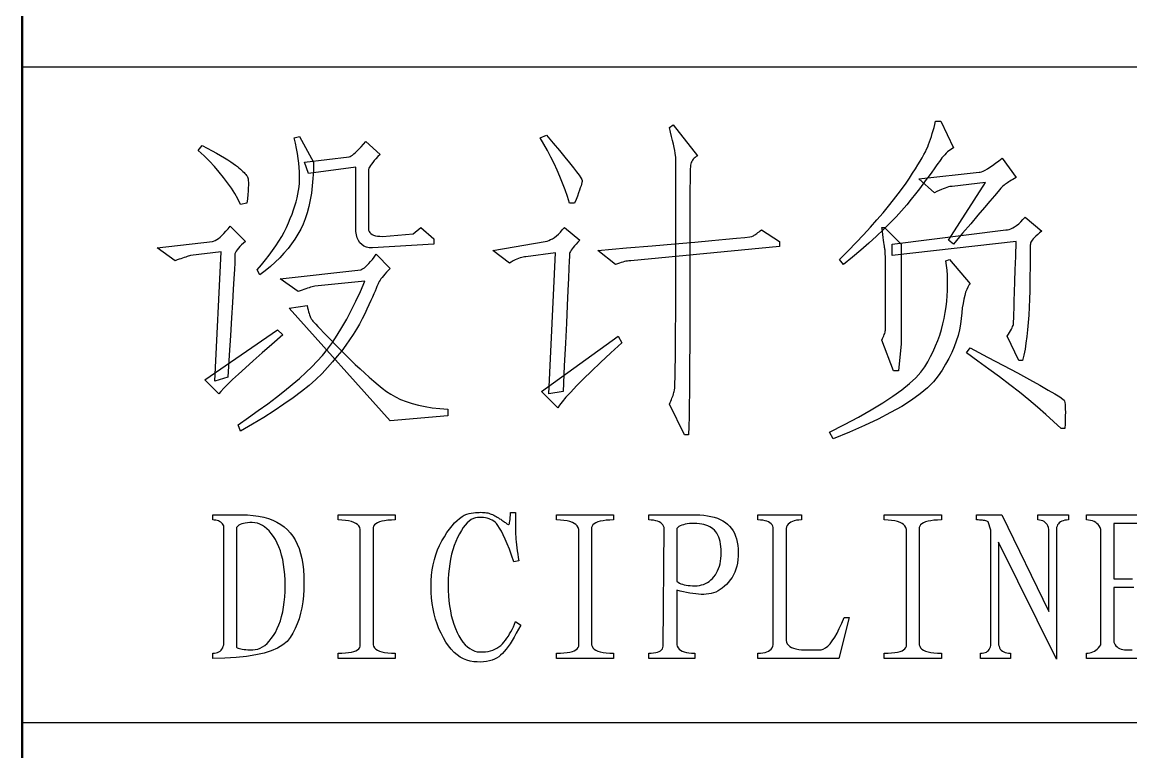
# Model space of a CAD drawing. Extents: x 0 to 420, y 0 to 297.
# Drawn here: x 235 to 245.15, y 16.74 to 23.41 of the extents above; entities that cross this region are included whole.
import ezdxf

# ---------------------------------------------------------------- set-up
doc = ezdxf.new("R2010")
doc.units = 0

msp = doc.modelspace()

# ---------------------------------------------------------------- linework, layer by layer
at = {"color": 7, "lineweight": 50}
msp.add_line((235, 5), (235, 47), dxfattribs=at)
at = {"color": 7, "lineweight": 25}
for p, q in [((303, 23), (235, 23)), ((303, 17), (235, 17))]:
    msp.add_line(p, q, dxfattribs=at)
for points in [[(241.183, 22.19), (241.171, 22.183), (241.161, 22.175), (241.152, 22.167), (241.144, 22.158), (241.137, 22.148), (241.131, 22.138), (241.126, 22.127), (241.123, 22.115), (241.12, 22.103), (241.118, 22.091), (241.117, 22.068), (241.116, 22.027), (241.115, 21.966), (241.114, 21.886), (241.114, 21.788), (241.113, 21.67), (241.113, 21.533), (241.113, 21.376), (241.112, 21.201), (241.112, 21.007), (241.112, 20.81), (241.112, 20.626), (241.111, 20.455), (241.11, 20.298), (241.109, 20.154), (241.108, 20.024), (241.107, 19.907), (241.105, 19.803), (241.103, 19.713), (241.101, 19.636), (241.065, 19.636), (240.925, 19.917), (240.932, 19.931), (240.938, 19.945), (240.944, 19.958), (240.949, 19.971), (240.954, 19.984), (240.959, 19.997), (240.963, 20.01), (240.966, 20.022), (240.969, 20.034), (240.972, 20.046), (240.974, 20.067), (240.976, 20.107), (240.978, 20.165), (240.979, 20.243), (240.98, 20.339), (240.982, 20.454), (240.982, 20.587), (240.983, 20.74), (240.983, 20.911), (240.983, 21.101), (240.983, 21.29), (240.983, 21.462), (240.983, 21.614), (240.983, 21.748), (240.983, 21.864), (240.983, 21.96), (240.983, 22.039), (240.983, 22.098), (240.983, 22.139), (240.983, 22.161), (240.983, 22.176), (240.981, 22.193), (240.978, 22.214), (240.974, 22.238), (240.969, 22.265), (240.962, 22.295), (240.955, 22.329), (240.946, 22.365), (240.936, 22.405), (240.925, 22.448), (240.96, 22.472)], [(242.519, 21.194), (242.483, 21.241), (242.561, 21.319), (242.634, 21.395), (242.702, 21.467), (242.767, 21.536), (242.826, 21.603), (242.881, 21.667), (242.932, 21.727), (242.978, 21.785), (243.02, 21.84), (243.058, 21.892), (243.092, 21.94), (243.123, 21.986), (243.152, 22.03), (243.178, 22.07), (243.201, 22.107), (243.222, 22.141), (243.241, 22.172), (243.256, 22.201), (243.27, 22.226), (243.28, 22.249), (243.29, 22.271), (243.299, 22.293), (243.307, 22.316), (243.316, 22.341), (243.324, 22.366), (243.332, 22.392), (243.34, 22.42), (243.348, 22.448), (243.355, 22.477), (243.362, 22.507), (243.409, 22.507), (243.526, 22.261), (243.512, 22.253), (243.499, 22.244), (243.485, 22.235), (243.472, 22.224), (243.459, 22.212), (243.446, 22.199), (243.434, 22.186), (243.421, 22.171), (243.409, 22.155), (243.397, 22.138), (243.384, 22.118), (243.368, 22.096), (243.35, 22.07), (243.328, 22.04), (243.304, 22.007), (243.277, 21.971), (243.247, 21.931), (243.214, 21.888), (243.178, 21.842), (243.14, 21.792), (243.098, 21.74), (243.051, 21.686), (243, 21.63), (242.945, 21.573), (242.885, 21.514), (242.82, 21.453), (242.752, 21.391), (242.678, 21.327), (242.601, 21.261)], [(237.55, 21.517), (237.525, 21.471), (237.497, 21.427), (237.467, 21.383), (237.434, 21.34), (237.397, 21.298), (237.359, 21.257), (237.317, 21.217), (237.272, 21.177), (237.225, 21.138), (237.175, 21.101), (237.151, 21.147), (237.19, 21.192), (237.227, 21.236), (237.261, 21.279), (237.293, 21.323), (237.323, 21.366), (237.35, 21.408), (237.376, 21.45), (237.399, 21.492), (237.42, 21.534), (237.439, 21.575), (237.455, 21.616), (237.471, 21.655), (237.484, 21.694), (237.497, 21.732), (237.507, 21.768), (237.517, 21.804), (237.524, 21.839), (237.53, 21.873), (237.535, 21.906), (237.538, 21.938), (237.54, 21.971), (237.54, 22.006), (237.539, 22.042), (237.536, 22.081), (237.532, 22.122), (237.527, 22.164), (237.52, 22.209), (237.512, 22.255), (237.502, 22.304), (237.491, 22.354), (237.538, 22.366), (237.667, 22.132), (237.666, 22.056), (237.662, 21.983), (237.656, 21.914), (237.648, 21.848), (237.638, 21.785), (237.625, 21.725), (237.61, 21.668), (237.592, 21.614), (237.572, 21.564)], [(239.8, 22.378), (239.862, 22.304), (239.918, 22.237), (239.967, 22.178), (240.01, 22.126), (240.046, 22.08), (240.075, 22.042), (240.098, 22.012), (240.115, 21.988), (240.125, 21.971), (240.128, 21.962), (240.127, 21.955), (240.125, 21.944), (240.122, 21.931), (240.117, 21.915), (240.11, 21.896), (240.103, 21.874), (240.094, 21.849), (240.083, 21.821), (240.071, 21.79), (240.058, 21.757), (240.011, 21.757), (239.991, 21.818), (239.97, 21.878), (239.947, 21.939), (239.923, 21.999), (239.897, 22.059), (239.869, 22.118), (239.839, 22.178), (239.808, 22.237), (239.776, 22.296), (239.741, 22.354)], [(236.97, 22.091), (236.984, 22.078), (236.998, 22.066), (237.01, 22.055), (237.021, 22.045), (237.031, 22.035), (237.04, 22.026), (237.048, 22.018), (237.054, 22.01), (237.059, 22.003), (237.064, 21.997), (237.067, 21.989), (237.069, 21.978), (237.07, 21.963), (237.071, 21.944), (237.071, 21.922), (237.07, 21.896), (237.068, 21.867), (237.065, 21.834), (237.062, 21.797), (237.058, 21.757), (236.999, 21.745), (236.974, 21.794), (236.946, 21.843), (236.915, 21.893), (236.881, 21.942), (236.844, 21.991), (236.804, 22.04), (236.76, 22.09), (236.714, 22.139), (236.665, 22.188), (236.612, 22.237), (236.647, 22.284), (236.695, 22.259), (236.739, 22.235), (236.78, 22.213), (236.817, 22.191), (236.851, 22.171), (236.882, 22.153), (236.909, 22.135), (236.932, 22.119), (236.953, 22.104)], [(238.769, 21.429), (238.769, 21.382), (238.206, 21.347), (238.177, 21.348), (238.151, 21.354), (238.128, 21.363), (238.109, 21.377), (238.092, 21.393), (238.078, 21.414), (238.067, 21.438), (238.06, 21.467), (238.055, 21.498), (238.054, 21.534), (238.054, 22.085), (237.62, 22.026), (237.585, 22.132), (237.995, 22.179), (238.003, 22.182), (238.012, 22.188), (238.024, 22.196), (238.036, 22.207), (238.051, 22.22), (238.067, 22.235), (238.085, 22.252), (238.104, 22.272), (238.125, 22.295), (238.147, 22.319), (238.276, 22.202), (238.256, 22.182), (238.238, 22.162), (238.223, 22.145), (238.209, 22.128), (238.197, 22.113), (238.188, 22.099), (238.18, 22.086), (238.175, 22.075), (238.172, 22.064), (238.171, 22.056), (238.171, 22.043), (238.171, 22.021), (238.171, 21.99), (238.171, 21.951), (238.171, 21.902), (238.171, 21.844), (238.171, 21.777), (238.171, 21.701), (238.171, 21.616), (238.171, 21.522), (238.172, 21.509), (238.176, 21.497), (238.183, 21.487), (238.192, 21.477), (238.203, 21.47), (238.217, 21.463), (238.234, 21.458), (238.253, 21.455), (238.275, 21.453), (238.3, 21.452), (238.581, 21.476), (238.651, 21.534)], [(243.526, 21.382), (243.48, 21.417), (243.819, 21.944), (243.515, 21.909), (243.505, 21.909), (243.493, 21.907), (243.48, 21.904), (243.466, 21.9), (243.45, 21.894), (243.433, 21.888), (243.415, 21.88), (243.395, 21.872), (243.373, 21.862), (243.351, 21.851), (243.21, 21.979), (243.761, 22.038), (243.771, 22.039), (243.784, 22.043), (243.799, 22.05), (243.817, 22.059), (243.837, 22.07), (243.859, 22.084), (243.884, 22.101), (243.911, 22.121), (243.94, 22.142), (243.972, 22.167), (244.101, 21.991), (244.085, 21.982), (244.07, 21.973), (244.056, 21.965), (244.043, 21.957), (244.032, 21.95), (244.021, 21.943), (244.012, 21.937), (244.003, 21.931), (243.996, 21.926), (243.989, 21.921), (243.979, 21.911), (243.961, 21.892), (243.935, 21.862), (243.901, 21.823), (243.859, 21.774), (243.809, 21.716), (243.75, 21.647), (243.684, 21.568), (243.609, 21.48)], [(244.019, 20.538), (244.03, 20.556), (244.04, 20.573), (244.048, 20.588), (244.056, 20.603), (244.063, 20.616), (244.068, 20.627), (244.072, 20.638), (244.075, 20.647), (244.077, 20.655), (244.077, 20.661), (244.077, 20.674), (244.078, 20.7), (244.079, 20.74), (244.081, 20.794), (244.083, 20.862), (244.086, 20.943), (244.089, 21.038), (244.092, 21.147), (244.096, 21.269), (244.101, 21.405), (242.964, 21.276), (242.964, 21.382), (244.007, 21.511), (244.021, 21.512), (244.036, 21.515), (244.052, 21.521), (244.069, 21.529), (244.086, 21.54), (244.104, 21.553), (244.123, 21.568), (244.142, 21.586), (244.162, 21.606), (244.183, 21.628), (244.335, 21.499), (244.315, 21.483), (244.297, 21.468), (244.281, 21.454), (244.267, 21.441), (244.256, 21.429), (244.246, 21.417), (244.239, 21.407), (244.234, 21.398), (244.231, 21.389), (244.23, 21.382), (244.229, 21.371), (244.229, 21.353), (244.229, 21.328), (244.229, 21.296), (244.228, 21.257), (244.227, 21.211), (244.227, 21.157), (244.226, 21.097), (244.225, 21.029), (244.224, 20.954), (244.222, 20.877), (244.219, 20.803), (244.215, 20.732), (244.211, 20.663), (244.205, 20.598), (244.198, 20.536), (244.19, 20.476), (244.181, 20.42), (244.17, 20.366), (244.159, 20.315), (244.124, 20.315)], [(236.237, 21.347), (236.741, 21.405), (236.753, 21.409), (236.767, 21.415), (236.781, 21.423), (236.796, 21.433), (236.812, 21.446), (236.828, 21.461), (236.846, 21.479), (236.865, 21.499), (236.885, 21.521), (236.905, 21.546), (237.046, 21.405), (237.026, 21.389), (237.008, 21.374), (236.993, 21.359), (236.979, 21.344), (236.968, 21.33), (236.959, 21.317), (236.953, 21.305), (236.948, 21.293), (236.946, 21.281), (236.946, 21.27), (236.947, 21.25), (236.946, 21.209), (236.943, 21.149), (236.939, 21.068), (236.933, 20.967), (236.926, 20.846), (236.917, 20.706), (236.907, 20.545), (236.895, 20.364), (236.882, 20.163), (236.765, 20.128), (236.823, 21.311), (236.542, 21.276), (236.532, 21.274), (236.521, 21.271), (236.51, 21.267), (236.497, 21.263), (236.483, 21.259), (236.469, 21.254), (236.453, 21.248), (236.437, 21.243), (236.42, 21.236), (236.401, 21.229)], [(239.823, 20.011), (239.882, 21.3), (239.612, 21.265), (239.6, 21.264), (239.587, 21.262), (239.574, 21.259), (239.56, 21.255), (239.545, 21.25), (239.529, 21.243), (239.513, 21.236), (239.496, 21.227), (239.478, 21.217), (239.46, 21.206), (239.308, 21.323), (239.788, 21.405), (239.805, 21.409), (239.821, 21.414), (239.838, 21.422), (239.856, 21.431), (239.873, 21.443), (239.891, 21.457), (239.909, 21.473), (239.927, 21.491), (239.945, 21.512), (239.964, 21.534), (240.105, 21.417), (240.087, 21.399), (240.071, 21.382), (240.057, 21.366), (240.045, 21.351), (240.034, 21.338), (240.026, 21.326), (240.019, 21.314), (240.015, 21.304), (240.012, 21.296), (240.011, 21.288), (240.01, 21.269), (240.008, 21.227), (240.005, 21.16), (240.001, 21.071), (239.996, 20.957), (239.99, 20.82), (239.982, 20.659), (239.973, 20.474), (239.963, 20.266), (239.952, 20.034)], [(242.976, 20.222), (242.87, 20.503), (242.877, 20.517), (242.883, 20.53), (242.888, 20.542), (242.893, 20.553), (242.897, 20.564), (242.9, 20.575), (242.902, 20.584), (242.904, 20.593), (242.905, 20.601), (242.905, 20.608), (242.905, 20.618), (242.905, 20.634), (242.905, 20.656), (242.905, 20.684), (242.905, 20.718), (242.905, 20.758), (242.905, 20.804), (242.905, 20.856), (242.905, 20.914), (242.905, 20.977), (242.905, 21.041), (242.905, 21.099), (242.905, 21.15), (242.904, 21.195), (242.904, 21.234), (242.903, 21.266), (242.902, 21.293), (242.902, 21.313), (242.901, 21.327), (242.899, 21.335), (242.898, 21.341), (242.896, 21.35), (242.894, 21.363), (242.892, 21.378), (242.889, 21.396), (242.886, 21.418), (242.883, 21.442), (242.879, 21.47), (242.875, 21.5), (242.87, 21.534), (242.894, 21.534), (243.046, 21.382), (243.046, 20.468), (243.022, 20.222)], [(241.933, 21.358), (240.573, 21.229), (240.563, 21.229), (240.553, 21.228), (240.541, 21.226), (240.528, 21.224), (240.515, 21.221), (240.5, 21.217), (240.485, 21.212), (240.468, 21.207), (240.451, 21.201), (240.433, 21.194), (240.269, 21.323), (240.532, 21.346), (240.768, 21.366), (240.976, 21.384), (241.158, 21.4), (241.313, 21.414), (241.441, 21.426), (241.541, 21.436), (241.615, 21.443), (241.661, 21.449), (241.681, 21.452), (241.687, 21.455), (241.694, 21.458), (241.701, 21.462), (241.709, 21.467), (241.717, 21.473), (241.726, 21.479), (241.736, 21.486), (241.746, 21.493), (241.757, 21.502), (241.769, 21.511), (241.933, 21.405)], [(238.136, 21.042), (237.679, 20.995), (237.667, 20.992), (237.654, 20.989), (237.64, 20.986), (237.626, 20.982), (237.611, 20.977), (237.596, 20.973), (237.579, 20.967), (237.562, 20.961), (237.545, 20.955), (237.526, 20.948), (237.362, 21.065), (238.101, 21.147), (238.11, 21.151), (238.121, 21.157), (238.133, 21.165), (238.146, 21.176), (238.159, 21.188), (238.174, 21.204), (238.189, 21.221), (238.206, 21.241), (238.223, 21.263), (238.241, 21.288), (238.37, 21.159), (238.352, 21.141), (238.336, 21.123), (238.321, 21.107), (238.307, 21.092), (238.295, 21.077), (238.285, 21.063), (238.276, 21.051), (238.269, 21.039), (238.263, 21.028), (238.259, 21.018), (238.254, 21.007), (238.248, 20.992), (238.24, 20.974), (238.231, 20.952), (238.219, 20.926), (238.206, 20.897), (238.191, 20.864), (238.174, 20.827), (238.156, 20.787), (238.136, 20.743), (238.113, 20.697), (238.088, 20.65), (238.061, 20.603), (238.031, 20.555), (237.998, 20.506), (237.963, 20.456), (237.925, 20.406), (237.885, 20.355), (237.842, 20.303), (237.796, 20.251), (237.746, 20.198), (237.689, 20.143), (237.626, 20.088), (237.556, 20.032), (237.48, 19.974), (237.397, 19.916), (237.307, 19.856), (237.211, 19.795), (237.108, 19.734), (236.999, 19.671), (236.976, 19.729), (237.071, 19.794), (237.162, 19.858), (237.248, 19.919), (237.328, 19.98), (237.403, 20.038), (237.473, 20.096), (237.538, 20.151), (237.598, 20.206), (237.653, 20.258), (237.702, 20.309), (237.749, 20.362), (237.795, 20.419), (237.84, 20.481), (237.884, 20.548), (237.928, 20.619), (237.971, 20.694), (238.013, 20.774), (238.055, 20.859), (238.096, 20.948)], [(243.386, 20.175), (243.342, 20.12), (243.287, 20.066), (243.221, 20.01), (243.142, 19.953), (243.052, 19.896), (242.95, 19.839), (242.836, 19.78), (242.711, 19.721), (242.574, 19.661), (242.425, 19.601), (242.39, 19.659), (242.529, 19.73), (242.657, 19.799), (242.773, 19.865), (242.878, 19.929), (242.971, 19.99), (243.053, 20.049), (243.123, 20.105), (243.181, 20.158), (243.228, 20.209), (243.263, 20.257), (243.291, 20.304), (243.317, 20.352), (243.341, 20.4), (243.363, 20.449), (243.383, 20.498), (243.401, 20.549), (243.416, 20.599), (243.43, 20.651), (243.441, 20.702), (243.45, 20.755), (243.458, 20.807), (243.464, 20.858), (243.468, 20.908), (243.471, 20.957), (243.472, 21.005), (243.472, 21.052), (243.47, 21.098), (243.467, 21.143), (243.462, 21.187), (243.456, 21.229), (243.491, 21.241), (243.679, 21.018), (243.667, 21.005), (243.657, 20.987), (243.647, 20.965), (243.637, 20.94), (243.629, 20.91), (243.621, 20.876), (243.614, 20.839), (243.607, 20.797), (243.602, 20.752), (243.597, 20.702), (243.59, 20.65), (243.581, 20.598), (243.568, 20.546), (243.552, 20.494), (243.532, 20.441), (243.51, 20.388), (243.484, 20.335), (243.454, 20.282), (243.422, 20.229)], [(238.335, 20.034), (238.374, 20.007), (238.417, 19.983), (238.464, 19.96), (238.515, 19.94), (238.569, 19.923), (238.627, 19.908), (238.689, 19.895), (238.755, 19.884), (238.824, 19.876), (238.897, 19.87), (238.897, 19.811), (238.37, 19.765), (237.444, 20.796), (237.608, 20.819), (237.613, 20.799), (237.618, 20.78), (237.622, 20.763), (237.627, 20.747), (237.632, 20.733), (237.637, 20.72), (237.641, 20.709), (237.646, 20.699), (237.651, 20.691), (237.655, 20.684), (237.662, 20.677), (237.673, 20.664), (237.688, 20.648), (237.708, 20.627), (237.731, 20.602), (237.759, 20.573), (237.791, 20.54), (237.828, 20.503), (237.868, 20.461), (237.913, 20.415), (237.96, 20.368), (238.005, 20.323), (238.05, 20.28), (238.093, 20.239), (238.136, 20.2), (238.177, 20.163), (238.218, 20.127), (238.258, 20.094), (238.297, 20.063)], [(237.339, 20.597), (237.386, 20.55), (237.287, 20.464), (237.197, 20.386), (237.116, 20.314), (237.045, 20.25), (236.981, 20.192), (236.927, 20.142), (236.882, 20.099), (236.846, 20.062), (236.818, 20.033), (236.8, 20.011), (236.671, 20.14)], [(240.491, 20.479), (240.388, 20.385), (240.295, 20.298), (240.212, 20.219), (240.139, 20.148), (240.075, 20.084), (240.022, 20.028), (239.978, 19.98), (239.944, 19.939), (239.92, 19.907), (239.905, 19.882), (239.753, 20.034), (240.456, 20.538)], [(243.644, 20.386), (243.679, 20.433), (243.839, 20.348), (243.983, 20.271), (244.111, 20.202), (244.222, 20.142), (244.316, 20.09), (244.394, 20.046), (244.455, 20.01), (244.5, 19.983), (244.528, 19.963), (244.54, 19.952), (244.543, 19.943), (244.546, 19.931), (244.548, 19.914), (244.549, 19.894), (244.55, 19.87), (244.551, 19.842), (244.55, 19.811), (244.549, 19.776), (244.548, 19.737), (244.546, 19.694), (244.511, 19.694), (244.443, 19.758), (244.371, 19.823), (244.295, 19.889), (244.215, 19.957), (244.13, 20.025), (244.041, 20.095), (243.948, 20.166), (243.851, 20.238), (243.749, 20.311)], [(236.744, 17.638), (236.76, 17.639), (236.775, 17.641), (236.789, 17.645), (236.801, 17.651), (236.812, 17.658), (236.821, 17.666), (236.829, 17.676), (236.836, 17.688), (236.841, 17.701), (236.845, 17.716), (236.845, 18.802), (236.84, 18.813), (236.834, 18.822), (236.826, 18.83), (236.818, 18.837), (236.808, 18.843), (236.797, 18.848), (236.786, 18.852), (236.773, 18.855), (236.759, 18.856), (236.744, 18.857), (236.744, 18.904), (237.064, 18.904), (237.116, 18.899), (237.165, 18.892), (237.211, 18.882), (237.254, 18.87), (237.294, 18.855), (237.332, 18.837), (237.367, 18.817), (237.399, 18.794), (237.428, 18.768), (237.455, 18.74), (237.478, 18.708), (237.5, 18.674), (237.518, 18.636), (237.535, 18.595), (237.548, 18.551), (237.56, 18.504), (237.568, 18.453), (237.575, 18.4), (237.578, 18.343), (237.58, 18.283), (237.578, 18.222), (237.575, 18.164), (237.568, 18.108), (237.56, 18.054), (237.548, 18.003), (237.535, 17.954), (237.518, 17.908), (237.5, 17.864), (237.478, 17.822), (237.455, 17.783), (237.425, 17.746), (237.386, 17.714), (237.338, 17.685), (237.281, 17.66), (237.214, 17.639), (237.139, 17.622), (237.054, 17.608), (236.96, 17.599), (236.856, 17.593), (236.744, 17.591)], [(238.212, 18.787), (238.212, 17.716), (238.217, 17.701), (238.225, 17.688), (238.237, 17.676), (238.252, 17.666), (238.271, 17.658), (238.293, 17.651), (238.318, 17.645), (238.347, 17.641), (238.38, 17.639), (238.415, 17.638), (238.415, 17.591), (237.892, 17.591), (237.892, 17.638), (237.928, 17.639), (237.96, 17.641), (237.989, 17.644), (238.015, 17.648), (238.037, 17.654), (238.055, 17.661), (238.07, 17.669), (238.082, 17.678), (238.09, 17.689), (238.095, 17.701), (238.095, 18.771), (238.09, 18.787), (238.082, 18.802), (238.07, 18.815), (238.055, 18.826), (238.037, 18.835), (238.015, 18.843), (237.989, 18.849), (237.96, 18.853), (237.928, 18.856), (237.892, 18.857), (237.892, 18.904), (238.415, 18.904), (238.415, 18.857), (238.38, 18.856), (238.347, 18.854), (238.318, 18.85), (238.293, 18.846), (238.271, 18.839), (238.252, 18.832), (238.237, 18.822), (238.225, 18.812), (238.217, 18.8)], [(238.744, 18.247), (238.745, 18.3), (238.748, 18.351), (238.754, 18.4), (238.763, 18.448), (238.774, 18.495), (238.787, 18.539), (238.803, 18.583), (238.821, 18.625), (238.842, 18.665), (238.865, 18.704), (238.889, 18.741), (238.912, 18.774), (238.936, 18.804), (238.959, 18.83), (238.982, 18.853), (239.004, 18.872), (239.027, 18.888), (239.048, 18.901), (239.07, 18.91), (239.091, 18.915), (239.112, 18.919), (239.131, 18.922), (239.15, 18.924), (239.167, 18.926), (239.184, 18.927), (239.2, 18.928), (239.214, 18.927), (239.227, 18.927), (239.24, 18.925), (239.251, 18.923), (239.262, 18.921), (239.273, 18.918), (239.284, 18.914), (239.295, 18.91), (239.306, 18.906), (239.317, 18.901), (239.328, 18.895), (239.339, 18.889), (239.35, 18.883), (239.361, 18.876), (239.371, 18.869), (239.382, 18.863), (239.391, 18.856), (239.4, 18.85), (239.409, 18.844), (239.417, 18.838), (239.424, 18.833), (239.431, 18.828), (239.437, 18.823), (239.443, 18.818), (239.448, 18.815), (239.453, 18.815), (239.457, 18.818), (239.46, 18.824), (239.463, 18.833), (239.466, 18.846), (239.468, 18.862), (239.469, 18.88), (239.47, 18.902), (239.47, 18.927), (239.517, 18.927), (239.517, 18.911), (239.517, 18.895), (239.517, 18.878), (239.517, 18.861), (239.517, 18.843), (239.517, 18.825), (239.517, 18.806), (239.517, 18.787), (239.517, 18.768), (239.517, 18.747), (239.517, 18.727), (239.518, 18.704), (239.52, 18.681), (239.522, 18.656), (239.525, 18.63), (239.528, 18.603), (239.532, 18.575), (239.537, 18.545), (239.542, 18.514), (239.548, 18.482), (239.501, 18.474), (239.48, 18.534), (239.46, 18.589), (239.44, 18.638), (239.421, 18.682), (239.404, 18.721), (239.387, 18.755), (239.371, 18.783), (239.356, 18.807), (239.342, 18.825), (239.33, 18.837), (239.317, 18.847), (239.303, 18.855), (239.289, 18.862), (239.274, 18.869), (239.258, 18.873), (239.242, 18.877), (239.225, 18.88), (239.207, 18.881), (239.189, 18.881), (239.169, 18.88), (239.15, 18.877), (239.131, 18.87), (239.112, 18.86), (239.093, 18.847), (239.075, 18.83), (239.056, 18.81), (239.038, 18.787), (239.021, 18.76), (239.003, 18.73), (238.986, 18.697), (238.969, 18.661), (238.955, 18.623), (238.942, 18.584), (238.931, 18.543), (238.921, 18.5), (238.914, 18.456), (238.908, 18.41), (238.903, 18.363), (238.901, 18.314), (238.9, 18.263), (238.901, 18.212), (238.903, 18.163), (238.907, 18.116), (238.913, 18.07), (238.92, 18.026), (238.929, 17.983), (238.94, 17.942), (238.952, 17.903), (238.966, 17.865), (238.982, 17.829), (238.999, 17.796), (239.017, 17.766), (239.035, 17.739), (239.055, 17.716), (239.076, 17.697), (239.097, 17.68), (239.12, 17.668), (239.143, 17.658), (239.167, 17.652), (239.193, 17.65), (239.218, 17.65), (239.242, 17.652), (239.265, 17.655), (239.287, 17.66), (239.308, 17.666), (239.328, 17.675), (239.346, 17.685), (239.364, 17.696), (239.381, 17.709), (239.396, 17.724), (239.41, 17.74), (239.425, 17.757), (239.438, 17.775), (239.451, 17.794), (239.463, 17.814), (239.475, 17.835), (239.486, 17.856), (239.497, 17.879), (239.507, 17.903), (239.517, 17.927), (239.564, 17.896), (239.544, 17.857), (239.524, 17.82), (239.505, 17.786), (239.486, 17.754), (239.467, 17.725), (239.449, 17.699), (239.431, 17.675), (239.414, 17.653), (239.397, 17.635), (239.38, 17.619), (239.363, 17.605), (239.344, 17.592), (239.324, 17.582), (239.302, 17.574), (239.278, 17.567), (239.252, 17.562), (239.225, 17.559), (239.197, 17.557), (239.166, 17.558), (239.134, 17.56), (239.102, 17.565), (239.071, 17.574), (239.04, 17.586), (239.011, 17.602), (238.983, 17.622), (238.956, 17.646), (238.929, 17.674), (238.904, 17.705), (238.88, 17.74), (238.857, 17.779), (238.835, 17.82), (238.816, 17.862), (238.799, 17.906), (238.784, 17.951), (238.772, 17.997), (238.762, 18.045), (238.754, 18.094), (238.748, 18.144), (238.745, 18.195)], [(240.212, 18.787), (240.212, 17.716), (240.217, 17.701), (240.225, 17.688), (240.237, 17.676), (240.252, 17.666), (240.271, 17.658), (240.293, 17.651), (240.318, 17.645), (240.347, 17.641), (240.38, 17.639), (240.415, 17.638), (240.415, 17.591), (239.892, 17.591), (239.892, 17.638), (239.928, 17.639), (239.96, 17.641), (239.989, 17.644), (240.015, 17.648), (240.037, 17.654), (240.055, 17.661), (240.07, 17.669), (240.082, 17.678), (240.09, 17.689), (240.095, 17.701), (240.095, 18.771), (240.09, 18.787), (240.082, 18.802), (240.07, 18.815), (240.055, 18.826), (240.037, 18.835), (240.015, 18.843), (239.989, 18.849), (239.96, 18.853), (239.928, 18.856), (239.892, 18.857), (239.892, 18.904), (240.415, 18.904), (240.415, 18.857), (240.38, 18.856), (240.347, 18.854), (240.318, 18.85), (240.293, 18.846), (240.271, 18.839), (240.252, 18.832), (240.237, 18.822), (240.225, 18.812), (240.217, 18.8)], [(240.876, 18.787), (240.872, 18.8), (240.866, 18.812), (240.857, 18.822), (240.846, 18.832), (240.833, 18.839), (240.818, 18.846), (240.801, 18.85), (240.781, 18.854), (240.76, 18.856), (240.736, 18.857), (240.736, 18.904), (241.165, 18.904), (241.204, 18.903), (241.24, 18.9), (241.274, 18.896), (241.306, 18.89), (241.336, 18.882), (241.365, 18.873), (241.391, 18.862), (241.415, 18.849), (241.438, 18.834), (241.458, 18.818), (241.477, 18.8), (241.494, 18.78), (241.508, 18.758), (241.521, 18.735), (241.532, 18.71), (241.54, 18.684), (241.547, 18.655), (241.552, 18.625), (241.555, 18.593), (241.556, 18.56), (241.555, 18.526), (241.552, 18.494), (241.548, 18.463), (241.542, 18.434), (241.534, 18.406), (241.524, 18.379), (241.512, 18.354), (241.499, 18.33), (241.483, 18.308), (241.466, 18.287), (241.448, 18.267), (241.429, 18.25), (241.41, 18.234), (241.391, 18.22), (241.371, 18.208), (241.35, 18.198), (241.329, 18.19), (241.307, 18.184), (241.286, 18.18), (241.263, 18.177), (241.24, 18.176), (241.216, 18.176), (241.191, 18.177), (241.166, 18.18), (241.139, 18.183), (241.112, 18.187), (241.083, 18.193), (241.054, 18.2), (241.024, 18.207), (240.994, 18.216), (240.994, 17.716), (240.998, 17.701), (241.005, 17.688), (241.015, 17.676), (241.027, 17.666), (241.042, 17.658), (241.06, 17.651), (241.081, 17.645), (241.104, 17.641), (241.129, 17.639), (241.158, 17.638), (241.158, 17.591), (240.736, 17.591), (240.736, 17.638), (240.76, 17.639), (240.781, 17.641), (240.8, 17.644), (240.817, 17.648), (240.831, 17.654), (240.844, 17.661), (240.853, 17.669), (240.861, 17.678), (240.866, 17.689), (240.869, 17.701)], [(241.994, 18.779), (241.994, 17.755), (241.998, 17.739), (242.005, 17.724), (242.016, 17.711), (242.029, 17.7), (242.044, 17.691), (242.063, 17.683), (242.084, 17.677), (242.109, 17.673), (242.136, 17.67), (242.165, 17.669), (242.314, 17.669), (242.334, 17.675), (242.355, 17.686), (242.376, 17.703), (242.396, 17.724), (242.417, 17.751), (242.439, 17.784), (242.46, 17.821), (242.481, 17.864), (242.503, 17.913), (242.525, 17.966), (242.572, 17.966), (242.478, 17.591), (241.736, 17.591), (241.736, 17.638), (241.76, 17.639), (241.781, 17.641), (241.801, 17.645), (241.818, 17.651), (241.833, 17.658), (241.846, 17.666), (241.857, 17.676), (241.866, 17.688), (241.872, 17.701), (241.876, 17.716), (241.876, 18.787), (241.872, 18.8), (241.866, 18.812), (241.857, 18.822), (241.846, 18.832), (241.833, 18.839), (241.818, 18.846), (241.801, 18.85), (241.781, 18.854), (241.76, 18.856), (241.736, 18.857), (241.736, 18.904), (242.134, 18.904), (242.134, 18.857), (242.11, 18.856), (242.089, 18.854), (242.069, 18.85), (242.052, 18.844), (242.037, 18.837), (242.024, 18.829), (242.013, 18.819), (242.004, 18.807), (241.998, 18.794)], [(243.212, 18.787), (243.212, 17.716), (243.217, 17.701), (243.225, 17.688), (243.237, 17.676), (243.252, 17.666), (243.271, 17.658), (243.293, 17.651), (243.318, 17.645), (243.347, 17.641), (243.38, 17.639), (243.415, 17.638), (243.415, 17.591), (242.892, 17.591), (242.892, 17.638), (242.928, 17.639), (242.96, 17.641), (242.989, 17.644), (243.015, 17.648), (243.037, 17.654), (243.055, 17.661), (243.07, 17.669), (243.082, 17.678), (243.09, 17.689), (243.095, 17.701), (243.095, 18.771), (243.09, 18.787), (243.082, 18.802), (243.07, 18.815), (243.055, 18.826), (243.037, 18.835), (243.015, 18.843), (242.989, 18.849), (242.96, 18.853), (242.928, 18.856), (242.892, 18.857), (242.892, 18.904), (243.415, 18.904), (243.415, 18.857), (243.38, 18.856), (243.347, 18.854), (243.318, 18.85), (243.293, 18.846), (243.271, 18.839), (243.252, 18.832), (243.237, 18.822), (243.225, 18.812), (243.217, 18.8)], [(243.869, 18.763), (243.845, 18.841), (243.838, 18.844), (243.831, 18.847), (243.822, 18.849), (243.813, 18.851), (243.802, 18.853), (243.791, 18.854), (243.778, 18.855), (243.765, 18.856), (243.751, 18.857), (243.736, 18.857), (243.736, 18.904), (243.97, 18.904), (244.4, 18.021), (244.4, 18.771), (244.396, 18.787), (244.391, 18.802), (244.384, 18.815), (244.376, 18.826), (244.367, 18.835), (244.356, 18.843), (244.343, 18.849), (244.33, 18.853), (244.315, 18.856), (244.298, 18.857), (244.298, 18.904), (244.58, 18.904), (244.58, 18.857), (244.562, 18.856), (244.545, 18.854), (244.53, 18.85), (244.517, 18.846), (244.505, 18.839), (244.495, 18.832), (244.487, 18.822), (244.48, 18.812), (244.474, 18.8), (244.47, 18.787), (244.47, 17.583), (243.939, 18.654), (243.939, 17.716), (243.943, 17.701), (243.948, 17.688), (243.955, 17.676), (243.964, 17.666), (243.974, 17.658), (243.986, 17.651), (243.999, 17.645), (244.014, 17.641), (244.03, 17.639), (244.048, 17.638), (244.048, 17.591), (243.775, 17.591), (243.775, 17.638), (243.79, 17.639), (243.804, 17.641), (243.816, 17.644), (243.827, 17.649), (243.837, 17.656), (243.846, 17.663), (243.854, 17.673), (243.86, 17.683), (243.865, 17.695), (243.869, 17.708)], [(236.962, 17.693), (236.969, 17.688), (236.978, 17.684), (236.989, 17.681), (237.001, 17.678), (237.015, 17.675), (237.031, 17.673), (237.048, 17.671), (237.067, 17.67), (237.088, 17.67), (237.111, 17.669), (237.134, 17.671), (237.157, 17.676), (237.179, 17.684), (237.2, 17.695), (237.221, 17.709), (237.242, 17.727), (237.261, 17.748), (237.281, 17.772), (237.3, 17.799), (237.318, 17.829), (237.335, 17.863), (237.35, 17.898), (237.364, 17.935), (237.375, 17.974), (237.385, 18.016), (237.393, 18.06), (237.4, 18.105), (237.404, 18.153), (237.407, 18.203), (237.408, 18.255), (237.407, 18.307), (237.404, 18.357), (237.4, 18.405), (237.393, 18.45), (237.385, 18.494), (237.375, 18.535), (237.364, 18.574), (237.35, 18.61), (237.335, 18.645), (237.318, 18.677), (237.3, 18.707), (237.281, 18.733), (237.261, 18.757), (237.241, 18.777), (237.22, 18.794), (237.199, 18.808), (237.177, 18.819), (237.154, 18.827), (237.131, 18.832), (237.107, 18.833), (237.084, 18.833), (237.062, 18.832), (237.043, 18.829), (237.026, 18.826), (237.01, 18.822), (236.997, 18.817), (236.985, 18.81), (236.976, 18.803), (236.968, 18.795), (236.962, 18.787)], [(241.337, 18.763), (241.324, 18.775), (241.31, 18.786), (241.295, 18.795), (241.278, 18.803), (241.26, 18.81), (241.241, 18.816), (241.221, 18.82), (241.2, 18.823), (241.177, 18.825), (241.154, 18.826), (241.13, 18.825), (241.109, 18.824), (241.088, 18.821), (241.07, 18.818), (241.053, 18.814), (241.038, 18.809), (241.024, 18.803), (241.012, 18.796), (241.002, 18.788), (240.994, 18.779), (240.994, 18.294), (241.005, 18.287), (241.018, 18.28), (241.031, 18.274), (241.046, 18.269), (241.062, 18.265), (241.079, 18.262), (241.097, 18.259), (241.116, 18.257), (241.136, 18.256), (241.158, 18.255), (241.179, 18.256), (241.2, 18.259), (241.219, 18.263), (241.238, 18.268), (241.256, 18.276), (241.273, 18.285), (241.29, 18.295), (241.305, 18.308), (241.32, 18.322), (241.333, 18.337), (241.346, 18.354), (241.357, 18.372), (241.367, 18.392), (241.376, 18.412), (241.383, 18.434), (241.389, 18.457), (241.394, 18.481), (241.397, 18.506), (241.399, 18.532), (241.4, 18.56), (241.399, 18.587), (241.397, 18.613), (241.394, 18.637), (241.39, 18.66), (241.384, 18.681), (241.377, 18.701), (241.369, 18.719), (241.36, 18.735), (241.349, 18.75)]]:
    msp.add_lwpolyline(points, close=True, dxfattribs=at)
for points in [[(245.486, 17.591), (244.744, 17.591), (244.744, 17.638), (244.759, 17.639), (244.774, 17.641), (244.788, 17.645), (244.802, 17.651), (244.816, 17.658), (244.829, 17.666), (244.841, 17.676), (244.854, 17.688), (244.865, 17.701), (244.876, 17.716), (244.876, 18.771), (244.869, 18.787), (244.861, 18.802), (244.851, 18.815), (244.84, 18.826), (244.828, 18.835), (244.814, 18.843), (244.798, 18.849), (244.781, 18.853), (244.763, 18.856), (244.744, 18.857), (244.744, 18.904), (245.455, 18.904)], [(245.314, 18.826), (244.994, 18.826), (244.994, 18.318), (245.032, 18.318), (245.068, 18.318), (245.102, 18.318), (245.135, 18.318), (245.165, 18.318)], [(245.178, 18.24), (245.146, 18.24), (245.117, 18.24), (245.089, 18.24), (245.062, 18.24), (245.038, 18.24), (245.015, 18.24), (244.994, 18.24), (244.994, 17.74), (244.999, 17.726), (245.006, 17.714), (245.014, 17.704), (245.024, 17.695), (245.035, 17.687), (245.047, 17.681), (245.061, 17.676), (245.076, 17.672), (245.093, 17.67), (245.111, 17.669), (245.163, 17.67)]]:
    msp.add_lwpolyline(points, dxfattribs=at)

doc.saveas('drawing.dxf')
